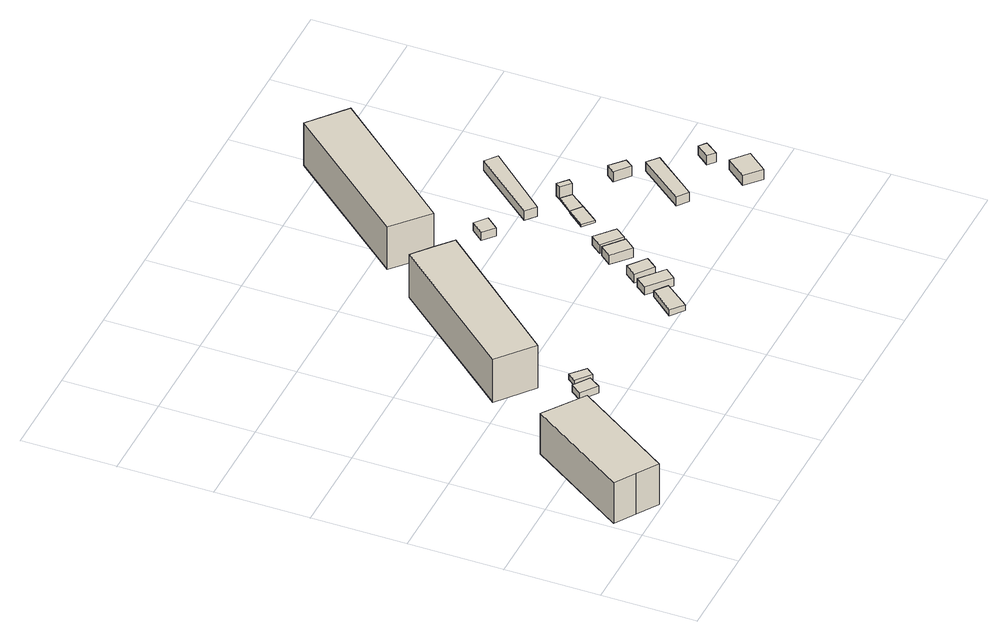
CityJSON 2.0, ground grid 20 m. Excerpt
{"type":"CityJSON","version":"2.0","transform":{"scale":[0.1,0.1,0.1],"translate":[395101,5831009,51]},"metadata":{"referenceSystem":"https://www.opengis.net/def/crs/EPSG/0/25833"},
"CityObjects":{
"building1":{"type":"Building","attributes":{"Gemeindeschluessel":"11000003","BezugspunktDach":"2200","function":"31001_1010","measuredHeight":10.35,"storeysAboveGround":2},"address":[{"country":"Germany","locality":"Berlin","thoroughfareNumber":"22, 22A, 22B, 22C","thoroughfareName":"Bucher Straße"}],"geometry":[{"type":"Solid","lod":"1","boundaries":[[[[0,1,2,3,4]],[[5,6,7,8,9]],[[5,9,4,3]],[[6,5,3,2]],[[7,6,2,1]],[[8,7,1,0]],[[9,8,0,4]]]]}]},
"building2":{"type":"Building","attributes":{"Gemeindeschluessel":"11000003","BezugspunktDach":"2200","function":"31001_2000","measuredHeight":1.75,"storeysAboveGround":1},"address":[{"country":"Germany","locality":"Berlin","thoroughfareNumber":"22 (4)","thoroughfareName":"Bucher Straße"}],"geometry":[{"type":"Solid","lod":"1","boundaries":[[[[10,11,12,13]],[[14,15,16,17]],[[14,17,13,12]],[[15,14,12,11]],[[16,15,11,10]],[[17,16,10,13]]]]}]},
"building3":{"type":"Building","attributes":{"Gemeindeschluessel":"11000003","BezugspunktDach":"2200","function":"31001_2000","measuredHeight":1.33,"storeysAboveGround":1},"address":[{"country":"Germany","locality":"Berlin","thoroughfareNumber":"21 (1)","thoroughfareName":"Bucher Straße"}],"geometry":[{"type":"Solid","lod":"1","boundaries":[[[[18,19,20,21]],[[22,23,24,25]],[[22,25,21,20]],[[23,22,20,19]],[[24,23,19,18]],[[25,24,18,21]]]]}]},
"building4":{"type":"Building","attributes":{"Gemeindeschluessel":"11000003","BezugspunktDach":"2200","function":"31001_1010","measuredHeight":13.2,"storeysAboveGround":2},"address":[{"country":"Germany","locality":"Berlin","thoroughfareNumber":"21, 21A","thoroughfareName":"Bucher Straße"}],"geometry":[{"type":"Solid","lod":"1","boundaries":[[[[26,27,28,29,30]],[[31,32,33,34,35]],[[31,35,30,29]],[[32,31,29,28]],[[33,32,28,27]],[[34,33,27,26]],[[35,34,26,30]]]]}]},
"building5":{"type":"Building","attributes":{"Gemeindeschluessel":"11000003","BezugspunktDach":"2200","function":"31001_2000","measuredHeight":1.37,"storeysAboveGround":1},"address":[{"country":"Germany","locality":"Berlin","thoroughfareNumber":"21 (2)","thoroughfareName":"Bucher Straße"}],"geometry":[{"type":"Solid","lod":"1","boundaries":[[[[36,37,38,39]],[[40,41,42,43]],[[40,43,39,38]],[[41,40,38,37]],[[42,41,37,36]],[[43,42,36,39]]]]}]},
"building6":{"type":"Building","attributes":{"Gemeindeschluessel":"11000003","BezugspunktDach":"2200","function":"31001_2000","measuredHeight":1.99,"storeysAboveGround":1},"address":[{"country":"Germany","locality":"Berlin","thoroughfareNumber":"21 (3)","thoroughfareName":"Bucher Straße"}],"geometry":[{"type":"Solid","lod":"1","boundaries":[[[[44,45,46,47]],[[48,49,50,51]],[[48,51,47,46]],[[49,48,46,45]],[[50,49,45,44]],[[51,50,44,47]]]]}]},
"building7":{"type":"Building","attributes":{"Gemeindeschluessel":"11000003","BezugspunktDach":"2200","function":"31001_2000","measuredHeight":2.08,"storeysAboveGround":1},"address":[{"country":"Germany","locality":"Berlin","thoroughfareNumber":"21 (4)","thoroughfareName":"Bucher Straße"}],"geometry":[{"type":"Solid","lod":"1","boundaries":[[[[52,53,54,55]],[[56,57,58,59]],[[56,59,55,54]],[[57,56,54,53]],[[58,57,53,52]],[[59,58,52,55]]]]}]},
"building8":{"type":"Building","attributes":{"Gemeindeschluessel":"11000003","BezugspunktDach":"2200","function":"31001_2000","measuredHeight":2.25,"storeysAboveGround":1},"address":[{"country":"Germany","locality":"Berlin","thoroughfareNumber":"21 (5)","thoroughfareName":"Bucher Straße"}],"geometry":[{"type":"Solid","lod":"1","boundaries":[[[[60,61,62,63]],[[64,65,66,67]],[[64,67,63,62]],[[65,64,62,61]],[[66,65,61,60]],[[67,66,60,63]]]]}]},
"building9":{"type":"Building","attributes":{"Gemeindeschluessel":"11000003","BezugspunktDach":"2200","function":"31001_2000","measuredHeight":2.07,"storeysAboveGround":1},"address":[{"country":"Germany","locality":"Berlin","thoroughfareNumber":"21 (6)","thoroughfareName":"Bucher Straße"}],"geometry":[{"type":"Solid","lod":"1","boundaries":[[[[68,69,70,71]],[[72,73,74,75]],[[72,75,71,70]],[[73,72,70,69]],[[74,73,69,68]],[[75,74,68,71]]]]}]},
"building10":{"type":"Building","attributes":{"Gemeindeschluessel":"11000003","BezugspunktDach":"2200","function":"31001_2000","measuredHeight":1.96,"storeysAboveGround":1},"address":[{"country":"Germany","locality":"Berlin","thoroughfareNumber":"20 (1)","thoroughfareName":"Bucher Straße"}],"geometry":[{"type":"Solid","lod":"1","boundaries":[[[[76,77,78,79]],[[80,81,82,83]],[[80,83,79,78]],[[81,80,78,77]],[[82,81,77,76]],[[83,82,76,79]]]]}]},
"building11":{"type":"Building","attributes":{"Gemeindeschluessel":"11000003","BezugspunktDach":"2200","function":"31001_1010","measuredHeight":13.49,"storeysAboveGround":2},"address":[{"country":"Germany","locality":"Berlin","thoroughfareNumber":"20, 20A","thoroughfareName":"Bucher Straße"}],"geometry":[{"type":"Solid","lod":"1","boundaries":[[[[84,85,86,87]],[[88,89,90,91]],[[88,91,87,86]],[[89,88,86,85]],[[90,89,85,84]],[[91,90,84,87]]]]}]},
"building12":{"type":"Building","attributes":{"Gemeindeschluessel":"11000003","BezugspunktDach":"2200","function":"31001_2000","measuredHeight":0.452,"storeysAboveGround":1},"address":[{"country":"Germany","locality":"Berlin","thoroughfareNumber":"20 (3)","thoroughfareName":"Bucher Straße"}],"geometry":[{"type":"Solid","lod":"1","boundaries":[[[[92,93,94,95]],[[96,97,98,99]],[[96,99,95,94]],[[97,96,94,93]],[[98,97,93,92]],[[99,98,92,95]]]]}]},
"building13":{"type":"Building","attributes":{"Gemeindeschluessel":"11000003","BezugspunktDach":"2200","function":"31001_2000","measuredHeight":0.229,"storeysAboveGround":1},"address":[{"country":"Germany","locality":"Berlin","thoroughfareNumber":"20 (4)","thoroughfareName":"Bucher Straße"}],"geometry":[{"type":"Solid","lod":"1","boundaries":[[[[93,100,101,94]],[[102,103,104,105]],[[102,105,94,101]],[[103,102,101,100]],[[104,103,100,93]],[[105,104,93,94]]]]}]},
"building14":{"type":"Building","attributes":{"Gemeindeschluessel":"11000003","BezugspunktDach":"2200","function":"31001_2000","measuredHeight":2.33,"storeysAboveGround":1},"address":[{"country":"Germany","locality":"Berlin","thoroughfareNumber":"20 (2)","thoroughfareName":"Bucher Straße"}],"geometry":[{"type":"Solid","lod":"1","boundaries":[[[[106,107,108,109]],[[110,111,112,113]],[[110,113,109,108]],[[111,110,108,107]],[[112,111,107,106]],[[113,112,106,109]]]]}]},
"building15":{"type":"Building","attributes":{"Gemeindeschluessel":"11000003","BezugspunktDach":"2200","function":"31001_2000","measuredHeight":3,"storeysAboveGround":1},"address":[{"country":"Germany","locality":"Berlin","thoroughfareNumber":"20 (19)","thoroughfareName":"Bucher Straße"}],"geometry":[{"type":"Solid","lod":"1","boundaries":[[[[114,115,116,117]],[[118,119,103,102]],[[118,102,117,116]],[[119,118,116,115]],[[103,119,115,114]],[[102,103,114,117]]]]}]},
"building16":{"type":"Building","attributes":{"Gemeindeschluessel":"11000003","BezugspunktDach":"2200","function":"31001_2000","measuredHeight":2.22,"storeysAboveGround":1},"address":[{"country":"Germany","locality":"Berlin","thoroughfareNumber":"20 (6)","thoroughfareName":"Bucher Straße"}],"geometry":[{"type":"Solid","lod":"1","boundaries":[[[[120,121,122,123]],[[124,125,126,127]],[[124,127,123,122]],[[125,124,122,121]],[[126,125,121,120]],[[127,126,120,123]]]]}]},
"building17":{"type":"Building","attributes":{"Gemeindeschluessel":"11000003","BezugspunktDach":"2200","function":"31001_2000","measuredHeight":2.43,"storeysAboveGround":1},"address":[{"country":"Germany","locality":"Berlin","thoroughfareNumber":"20 (5)","thoroughfareName":"Bucher Straße"}],"geometry":[{"type":"Solid","lod":"1","boundaries":[[[[128,129,130,131]],[[132,133,134,135]],[[132,135,131,130]],[[133,132,130,129]],[[134,133,129,128]],[[135,134,128,131]]]]}]},
"building18":{"type":"Building","attributes":{"Gemeindeschluessel":"11000003","BezugspunktDach":"2200","function":"31001_2000","measuredHeight":2.46,"storeysAboveGround":1},"address":[{"country":"Germany","locality":"Berlin","thoroughfareNumber":"20 (7)","thoroughfareName":"Bucher Straße"}],"geometry":[{"type":"Solid","lod":"1","boundaries":[[[[136,137,138,139]],[[140,141,142,143]],[[140,143,139,138]],[[141,140,138,137]],[[142,141,137,136]],[[143,142,136,139]]]]}]},
"building19":{"type":"Building","attributes":{"Gemeindeschluessel":"11000003","BezugspunktDach":"2200","function":"31001_2000","measuredHeight":2.1,"storeysAboveGround":1},"address":[{"country":"Germany","locality":"Berlin","thoroughfareNumber":"20 (8)","thoroughfareName":"Bucher Straße"}],"geometry":[{"type":"Solid","lod":"1","boundaries":[[[[144,145,146,147]],[[148,149,150,151]],[[148,151,147,146]],[[149,148,146,145]],[[150,149,145,144]],[[151,150,144,147]]]]}]}
},
"vertices":[
[46,32,109],[90,3,109],[229,212,109],[143,272,109],[2,60,109],[143,272,11],[229,212,11],[90,3,11],[46,32,11],[2,60,11],
[359,244,27],[375,268,27],[342,291,27],[325,268,27],[342,291,10],[375,268,10],[359,244,10],[325,268,10],
[392,270,22],[405,287,22],[376,313,22],[362,296,22],[376,313,9],[405,287,9],[392,270,9],[362,296,9],
[331,358,110],[565,628,110],[528,660,110],[490,692,110],[258,419,110],[490,692,6],[528,660,6],[565,628,6],[331,358,6],[258,419,6],
[662,195,18],[703,247,18],[678,267,18],[635,216,18],[678,267,4],[703,247,4],[662,195,4],[635,216,4],
[722,244,24],[741,267,24],[693,307,24],[675,284,24],[693,307,4],[741,267,4],[722,244,4],[675,284,4],
[737,289,25],[756,313,25],[720,341,25],[701,317,25],[720,341,4],[756,313,4],[737,289,4],[701,317,4],
[774,350,25],[794,374,25],[755,407,25],[736,384,25],[755,407,3],[794,374,3],[774,350,3],[736,384,3],
[801,380,23],[818,403,23],[779,437,23],[760,414,23],[779,437,2],[818,403,2],[801,380,2],[760,414,2],
[724,612,28],[747,639,28],[722,659,28],[700,633,28],[722,659,9],[747,639,9],[724,612,9],[700,633,9],
[624,698,110],[857,970,110],[781,1034,110],[551,763,110],[781,1034,7],[857,970,7],[624,698,7],[551,763,7],
[844,459,7],[874,497,7],[852,515,7],[822,478,7],[852,515,2],[874,497,2],[844,459,2],[822,478,2],
[900,530,7],[880,548,7],[880,548,4],[900,530,4],[874,497,4],[852,515,4],
[816,567,27],[930,696,27],[905,716,27],[795,585,27],[905,716,4],[930,696,4],[816,567,4],[795,585,4],
[900,530,34],[908,540,34],[888,558,34],[880,548,34],[888,558,4],[908,540,4],
[974,320,24],[1049,414,24],[1027,433,24],[951,337,24],[1027,433,2],[1049,414,2],[974,320,2],[951,337,2],
[1002,451,26],[1015,468,26],[986,494,26],[972,477,26],[986,494,2],[1015,468,2],[1002,451,2],[972,477,2],
[1091,216,27],[1126,259,27],[1092,288,27],[1058,246,27],[1092,288,3],[1126,259,3],[1091,216,3],[1058,246,3],
[1103,320,25],[1124,348,25],[1110,360,25],[1089,333,25],[1110,360,3],[1124,348,3],[1103,320,3],[1089,333,3]
]}
